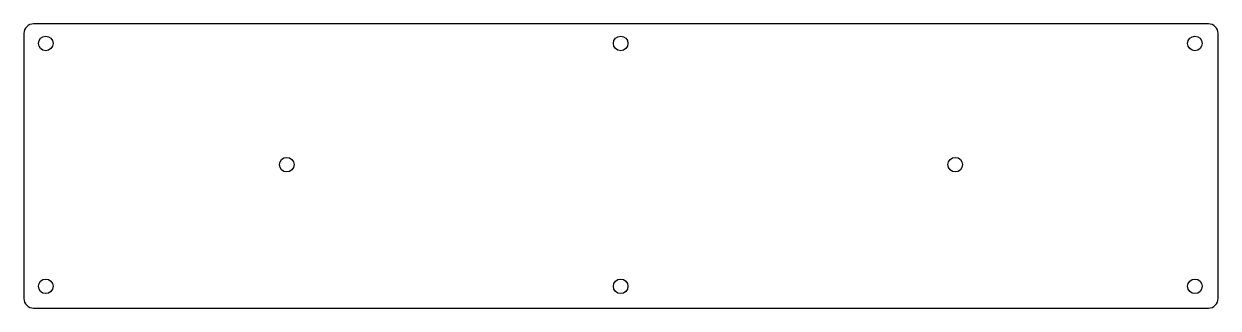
# Model space of a CAD drawing. Header units: millimetres. Extents: x -131 to 131, y -31 to 31.
import ezdxf

# ---------------------------------------------------------------- set-up
doc = ezdxf.new("R2010")
doc.units = ezdxf.units.MM
doc.layers.get('0').update_dxf_attribs({"linetype": 'CONTINUOUS'})

msp = doc.modelspace()

# ---------------------------------------------------------------- linework, layer by layer
msp.add_lwpolyline([(-131, 29.11), (-131, -29.11, 0.414214), (-128.86, -31.25), (128.86, -31.25, 0.414214), (131, -29.11), (131, 29.11, 0.414214), (128.86, 31.25), (-128.86, 31.25, 0.414214)], format="xyb", close=True)
for centre in [(-126.19, 26.94), (-0.07, 26.94), (125.91, 26.94), (-73.33, 0.3), (73.33, 0.3), (-126.19, -26.45), (-0.07, -26.45), (125.91, -26.45)]:
    msp.add_circle(centre, 1.6)

doc.saveas('drawing.dxf')
